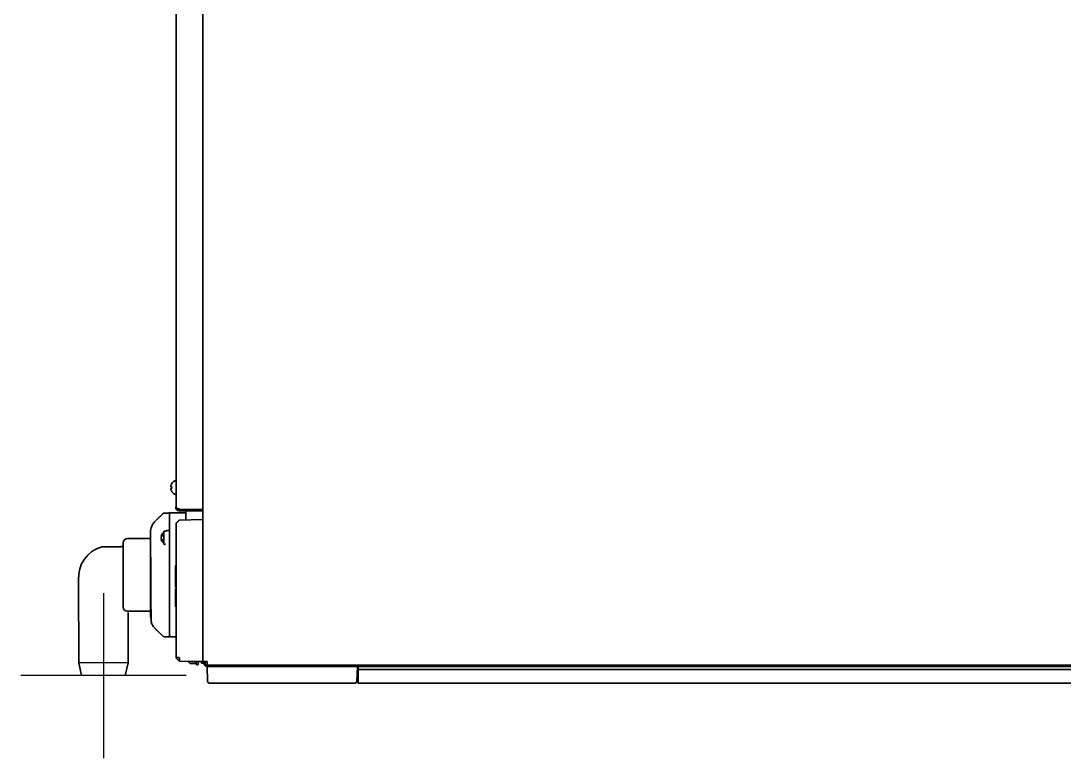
# Model space of a CAD drawing. Header units: inches. Extents: x 786 to 5755, y -850 to 3635.
# Drawn here: x 4492 to 5124, y 1242 to 1689 of the extents above; entities that cross this region are included whole.
import ezdxf

# ---------------------------------------------------------------- set-up
doc = ezdxf.new("R2010")
doc.units = ezdxf.units.IN
doc.layers.add('1', color=7, linetype='Continuous', true_color=0xffffff)

msp = doc.modelspace()

# ---------------------------------------------------------------- linework, layer by layer
at = {"color": 6}
for p, q in [((4541.75, 1342.18), (4541.75, 1242.18)), ((4591.75, 1292.18), (4491.75, 1292.18))]:
    msp.add_line(p, q, dxfattribs=at)
for p, q in [((4556.72, 1299.85), (4526.78, 1299.85)), ((4554.98, 1292.18), (4528.52, 1292.17))]:
    msp.add_line(p, q)
at = {"layer": '1', "color": 7, "linetype": 'Continuous', "lineweight": 35}
for p, q in [((4585.76, 2076.7), (4585.76, 1393.86)), ((4601.96, 2075.32), (4601.96, 1300.68)), ((4584.94, 1410.08), (4585.14, 1410.08)), ((4583.1, 1408.38), (4583.07, 1408.38)), ((4583.07, 1403.78), (4583.1, 1403.78)), ((4583.1, 1403.78), (4583.07, 1403.78)), ((4585.14, 1402.08), (4584.94, 1402.08)), ((4584.94, 1402.08), (4585.14, 1402.08)), ((4591.74, 1390.87), (4582.48, 1390.7)), ((4585.54, 1394.13), (4585.54, 1393.88)), ((4585.55, 1394.1), (4585.54, 1394.13)), ((4585.54, 1394.13), (4585.55, 1394.1)), ((4585.54, 1394.13), (4585.54, 1393.88)), ((4588.07, 1392.88), (4587.34, 1393.22)), ((4587.34, 1393.22), (4588.07, 1392.88)), ((4587.34, 1392.88), (4588.07, 1392.88)), ((4588.07, 1392.88), (4587.34, 1392.88)), ((4588.07, 1392.08), (4587.34, 1392.08)), ((4588.07, 1392.88), (4599.74, 1392.88)), ((4588.07, 1392.88), (4588.07, 1392.08)), ((4588.07, 1392.88), (4599.94, 1392.88)), ((4588.07, 1392.88), (4588.07, 1392.08)), ((4588.07, 1392.08), (4599.74, 1392.08)), ((4588.34, 1392.88), (4588.34, 1392.88)), ((4588.34, 1392.88), (4588.34, 1392.88)), ((4591.74, 1392.88), (4591.74, 1392.88)), ((4591.74, 1386.5), (4591.74, 1392.08)), ((4601.74, 1392.88), (4599.74, 1392.88)), ((4599.74, 1392.08), (4601.74, 1392.08)), ((4599.94, 1392.88), (4601.74, 1392.88)), ((4581.74, 1379.61), (4581.74, 1387.24)), ((4585.74, 1303.17), (4585.74, 1384.18)), ((4601.74, 1386.68), (4587.85, 1386.43)), ((4587.85, 1386.43), (4601.74, 1386.68)), ((4578.34, 1379.52), (4578.34, 1371.82)), ((4578.99, 1379.67), (4578.59, 1379.67)), ((4581.74, 1380.17), (4580.72, 1380.16)), ((4553.74, 1333.68), (4553.74, 1372.68)), ((4570.24, 1375.18), (4556.24, 1375.18)), ((4577.27, 1376.64), (4576.74, 1376.69)), ((4576.77, 1375.76), (4576.74, 1375.76)), ((4576.74, 1375.76), (4576.76, 1375.67)), ((4577.06, 1374.69), (4576.74, 1374.66)), ((4577.37, 1376.74), (4576.81, 1376.79)), ((4576.92, 1376.17), (4576.81, 1376.18)), ((4577.17, 1374.52), (4576.81, 1374.48)), ((4578.59, 1371.67), (4578.99, 1371.67)), ((4581.74, 1357.4), (4581.74, 1371.89)), ((4540.74, 1370.18), (4552.24, 1370.18)), ((4585.44, 1358.93), (4585.74, 1358.93)), ((4581.74, 1316.4), (4581.74, 1357.4)), ((4526.77, 1299.87), (4526.74, 1350.26)), ((4585.41, 1345.83), (4585.74, 1345.83)), ((4585.44, 1344.88), (4585.74, 1344.88)), ((4585.44, 1343.14), (4585.74, 1343.14)), ((4585.44, 1342.35), (4585.74, 1342.35)), ((4585.41, 1337.7), (4585.44, 1337.7)), ((4585.41, 1337.7), (4585.74, 1337.7)), ((4585.44, 1338.03), (4585.74, 1338.03)), ((4585.44, 1334.46), (4585.74, 1334.46)), ((4585.44, 1333.93), (4585.74, 1333.93)), ((4556.24, 1331.18), (4570.24, 1331.18)), ((4556.74, 1330.38), (4556.72, 1299.85)), ((4573.4, 1320.26), (4573.46, 1320.21)), ((4577.61, 1316.27), (4577.61, 1316.27)), ((4582.48, 1315.65), (4585.74, 1315.59)), ((4528.52, 1292.17), (4526.77, 1299.87)), ((4556.72, 1299.85), (4554.97, 1292.14)), ((4587.85, 1300.92), (4601.74, 1300.68)), ((4593.44, 1300.7), (4593.44, 1300.41)), ((4594.27, 1299.48), (4593.52, 1300.23)), ((4593.74, 1300.68), (4600.74, 1300.68)), ((4594.27, 1299.48), (4594.2, 1299.55)), ((4597.82, 1299.48), (4594.27, 1299.48)), ((4599.04, 1298.73), (4598.31, 1298.73)), ((4599.14, 1298.83), (4599.14, 1300.68)), ((4601.74, 1300.68), (4600.74, 1300.68)), ((4601.14, 1299.68), (4601.14, 1300.68)), ((4602.54, 1299.68), (4601.14, 1299.68)), ((4601.74, 1300.68), (4603.54, 1300.68)), ((4602.54, 1299.48), (4602.54, 1300.68)), ((4603.34, 1299.48), (4603.34, 1300.68)), ((4604.64, 1300.68), (4603.54, 1300.68)), ((4604.34, 1298.48), (4604.65, 1298.48)), ((4604.34, 1297.68), (5584.02, 1297.68)), ((4604.54, 1297.68), (4604.86, 1288.64)), ((4604.64, 1294.92), (4604.6, 1295.59)), ((4604.64, 1300.68), (4604.64, 1300.28)), ((4604.64, 1300.28), (4604.64, 1298.48)), ((4604.64, 1298.48), (5584.53, 1298.48)), ((4694.54, 1297.68), (4608.54, 1297.68)), ((4695.23, 1288.64), (4695.54, 1297.68)), ((4696.04, 1297.68), (4696.04, 1295.78)), ((4696.04, 1295.78), (4696.04, 1295.78)), ((4696.04, 1295.78), (5583.96, 1295.78)), ((4696.04, 1295.77), (4696.04, 1295.78)), ((4696.04, 1295.77), (4696.04, 1295.58)), ((4696.04, 1287.83), (4696.04, 1295.58)), ((4605.86, 1287.68), (4608.54, 1287.68)), ((4608.54, 1287.68), (4694.23, 1287.68)), ((4696.04, 1287.83), (4696.04, 1287.62)), ((5494.34, 1287.62), (4696.04, 1287.62))]:
    msp.add_line(p, q, dxfattribs=at)
for centre, radius, start, end in [((4587.16, 1405.88), 4.8, 120.30118, 148.62729), ((4584.94, 1409.68), 0.4, 90, 120.30118), ((4585.14, 1409.68), 0.4, 0, 90), ((4587.16, 1406.28), 4.8, 211.37271, 239.69882), ((4587.16, 1406.28), 4.8, 211.37271, 239.69882), ((4584.94, 1402.48), 0.4, 239.69882, 270), ((4584.94, 1402.48), 0.4, 239.69882, 270), ((4585.14, 1402.48), 0.4, 270, 0), ((4585.14, 1402.48), 0.4, 270, 0), ((4582.49, 1389.95), 0.75, 91, 180), ((4580.34, 1375.67), 3.74, 122.32411, 163.60756), ((4578.59, 1379.39), 0.283, 90, 151.92751), ((4578.99, 1379.39), 0.283, 28.07249, 90), ((4552.24, 1371.68), 1.5, 270, 0), ((4556.24, 1372.68), 2.5, 90, 180), ((4580.34, 1375.67), 3.74, 196.39244, 237.67589), ((4578.59, 1371.96), 0.283, 208.07249, 270), ((4578.99, 1371.96), 0.283, 270, 331.92751), ((4545.9, 1351.67), 19.21, 105.57455, 184.2006), ((4556.24, 1333.68), 2.5, 180, 270), ((4582.49, 1316.4), 0.75, 180, 269), ((4593.74, 1302.68), 2, 247.43953, 270), ((4593.69, 1300.41), 0.25, 180, 225), ((4612.3, 1305.18), 15.56, 201.44992, 203.89213), ((4598.31, 1298.98), 0.25, 203.89213, 270), ((4599.04, 1298.83), 0.1, 270, 0), ((4604.34, 1299.48), 1.8, 180, 270), ((4604.34, 1299.48), 1, 180, 270), ((4696.06, 1287.88), 1, 90, 156.42182), ((4605.86, 1288.68), 1, 182, 270), ((4694.23, 1288.68), 1, 270, 358)]:
    msp.add_arc(centre, radius, start, end, dxfattribs=at)
for centre, major_axis, ratio, start_param, end_param in [((4580.24, 1378.8), (-10, 0), 0.999962, 5.475743, 6.283355), ((4580.36, 1375.9), (3.71, -0.35), 0.627676, 2.529365, 2.902086), ((4580.4, 1376.26), (3.67, -0.36), 0.257668, 2.955348, 3.072213), ((4580.4, 1375.52), (-3.46, -1.27), 0.961631, 5.733637, 5.850503), ((4580.4, 1375.42), (-3.6, -0.81), 0.902278, 5.872372, 5.989237), ((4580.4, 1375.83), (3.46, -1.27), 0.961631, 3.574275, 3.691141), ((4580.4, 1375.12), (-3.67, -0.38), 0.420739, 0.050717, 0.167582), ((4580.36, 1375.45), (-3.71, -0.36), 0.654345, 5.549803, 5.922525), ((4580.36, 1375.49), (-3.7, -0.43), 0.775115, 5.720567, 5.896264), ((4580.36, 1375.86), (3.7, -0.43), 0.775115, 3.528514, 3.901235), ((4580.36, 1375.48), (-3.71, -0.41), 0.752737, 0.215025, 0.587746)]:
    msp.add_ellipse(centre, major_axis=major_axis, ratio=ratio, start_param=start_param, end_param=end_param, dxfattribs=at)
at = {"layer": '1', "color": 7, "linetype": 'Continuous', "lineweight": 35, "extrusion": (0, 0, -1)}
msp.add_ellipse((4612.3, 1300.85), major_axis=(-14.73, 0), ratio=0.5, start_param=6.105911, end_param=6.260123, dxfattribs=at)
at = {"layer": '1', "color": 7, "linetype": 'Continuous', "lineweight": 35}
for points, degree in [([(4582.55, 1406.58), (4582.54, 1406.6), (4582.54, 1406.65), (4582.53, 1406.73), (4582.53, 1406.8), (4582.53, 1406.87), (4582.53, 1406.94), (4582.54, 1407.01), (4582.54, 1407.05), (4582.55, 1407.08)], 3), ([(4582.55, 1405.08), (4582.54, 1405.1), (4582.54, 1405.15), (4582.53, 1405.22), (4582.53, 1405.29), (4582.53, 1405.36), (4582.53, 1405.43), (4582.54, 1405.5), (4582.54, 1405.55), (4582.55, 1405.58)], 3), ([(4582.55, 1405.58), (4582.54, 1405.55), (4582.54, 1405.5), (4582.53, 1405.43), (4582.53, 1405.35), (4582.53, 1405.28), (4582.53, 1405.21), (4582.54, 1405.15), (4582.54, 1405.1), (4582.55, 1405.08)], 3), ([(4582.55, 1407.08), (4582.56, 1407.13), (4582.59, 1407.24), (4582.64, 1407.4), (4582.7, 1407.56), (4582.76, 1407.71), (4582.83, 1407.87), (4582.9, 1408.02), (4582.99, 1408.19), (4583.06, 1408.31), (4583.1, 1408.38)], 3), ([(4582.55, 1405.58), (4582.56, 1405.58), (4582.59, 1405.58), (4582.64, 1405.58), (4582.7, 1405.58), (4582.76, 1405.58), (4582.83, 1405.58), (4582.9, 1405.58), (4582.99, 1405.58), (4583.06, 1405.58), (4583.1, 1405.58)], 3), ([(4582.55, 1405.08), (4582.56, 1405.02), (4582.59, 1404.91), (4582.64, 1404.75), (4582.7, 1404.59), (4582.76, 1404.44), (4582.83, 1404.29), (4582.9, 1404.13), (4582.99, 1403.96), (4583.06, 1403.84), (4583.1, 1403.78)], 3), ([(4583.1, 1405.58), (4583.08, 1405.74), (4583.05, 1406.08), (4583.08, 1406.41), (4583.1, 1406.58)], 3), ([(4577.75, 1390.21), (4575.56, 1388.11), (4573.4, 1386.09)], 2), ([(4581.74, 1390.69), (4578.97, 1390.64)], 1), ([(4585.55, 1393.73), (4585.55, 1393.77), (4585.54, 1393.82), (4585.54, 1393.88)], 3), ([(4585.54, 1393.88), (4585.54, 1393.82), (4585.55, 1393.77), (4585.55, 1393.73)], 3), ([(4587.34, 1392.88), (4587.34, 1392.08)], 1), ([(4587.34, 1392.08), (4587.34, 1392.88)], 1), ([(4573.38, 1386.07), (4573.41, 1386.1), (4573.43, 1386.13), (4573.46, 1386.15)], 3), ([(4585.82, 1384.47), (4587.67, 1386.36)], 1), ([(4570.33, 1375.9), (4570.33, 1373.84)], 1), ([(4585.44, 1343.14), (4585.44, 1343.72), (4585.44, 1344.3), (4585.44, 1344.88)], 3), ([(4585.44, 1342.35), (4585.44, 1342.62), (4585.44, 1342.96), (4585.44, 1343.14)], 3), ([(4585.44, 1338.03), (4585.44, 1339.47), (4585.44, 1340.91), (4585.44, 1342.35)], 3), ([(4585.44, 1337.74), (4585.44, 1337.63), (4585.44, 1337.75), (4585.44, 1338.03)], 3), ([(4585.44, 1334.46), (4585.44, 1335.56), (4585.44, 1336.66), (4585.44, 1337.77)], 3), ([(4585.44, 1333.93), (4585.44, 1333.92), (4585.44, 1334.15), (4585.44, 1334.46)], 3), ([(4570.6, 1326.85), (4570.49, 1326.63), (4570.42, 1326.62)], 2), ([(4573.44, 1320.22), (4575.58, 1318.22), (4577.75, 1316.14)], 2), ([(4578.97, 1315.71), (4581.74, 1315.66)], 1), ([(4585.82, 1303.17), (4587.67, 1303.17)], 1), ([(4587.67, 1300.99), (4585.82, 1302.88)], 1)]:
    msp.add_open_spline(points, degree=degree, dxfattribs=at)
for points, knots in [([(4583.1, 1406.58), (4582.97, 1406.58), (4582.87, 1406.58), (4582.73, 1406.58), (4582.69, 1406.58), (4582.61, 1406.58), (4582.58, 1406.58), (4582.55, 1406.58)], [0, 0, 0, 0, 0.5, 0.5, 0.75, 0.75, 1, 1, 1, 1]), ([(4583.1, 1405.58), (4582.97, 1405.58), (4582.87, 1405.58), (4582.73, 1405.58), (4582.69, 1405.58), (4582.61, 1405.58), (4582.58, 1405.58), (4582.55, 1405.58)], [0, 0, 0, 0, 0.5, 0.5, 0.75, 0.75, 1, 1, 1, 1]), ([(4583.1, 1403.78), (4582.97, 1403.98), (4582.87, 1404.19), (4582.73, 1404.51), (4582.69, 1404.62), (4582.61, 1404.85), (4582.58, 1404.96), (4582.55, 1405.08)], [0, 0, 0, 0, 0.5, 0.5, 0.75, 0.75, 1, 1, 1, 1]), ([(4578.96, 1390.62), (4578.7, 1390.62), (4578.27, 1390.54), (4577.79, 1390.26), (4577.62, 1390.08), (4577.58, 1390.03)], [0, 0, 0, 0, 0.449697, 0.844002, 1, 1, 1, 1]), ([(4581.74, 1380.17), (4581.74, 1383.58), (4581.74, 1388.87), (4581.74, 1390.69), (4581.74, 1390.69)], [0, 0, 0, 0, 0.511643, 1, 1, 1, 1]), ([(4587.34, 1393.22), (4587.23, 1393.25), (4587.12, 1393.29), (4586.9, 1393.36), (4586.79, 1393.4), (4586.59, 1393.48), (4586.49, 1393.51), (4586.3, 1393.59), (4586.21, 1393.62), (4586.04, 1393.7), (4585.97, 1393.73), (4585.83, 1393.81), (4585.78, 1393.84), (4585.68, 1393.92), (4585.64, 1393.96), (4585.58, 1394.03), (4585.56, 1394.07), (4585.55, 1394.1)], [0, 0, 0, 0, 0.125, 0.125, 0.25, 0.25, 0.375, 0.375, 0.5, 0.5, 0.625, 0.625, 0.75, 0.75, 0.875, 0.875, 1, 1, 1, 1]), ([(4585.55, 1394.1), (4585.56, 1394.07), (4585.58, 1394.03), (4585.64, 1393.96), (4585.68, 1393.92), (4585.78, 1393.84), (4585.83, 1393.81), (4585.97, 1393.73), (4586.04, 1393.7), (4586.21, 1393.62), (4586.3, 1393.59), (4586.49, 1393.51), (4586.59, 1393.48), (4586.79, 1393.4), (4586.9, 1393.36), (4587.12, 1393.29), (4587.23, 1393.25), (4587.34, 1393.22)], [0, 0, 0, 0, 0.125, 0.125, 0.25, 0.25, 0.375, 0.375, 0.5, 0.5, 0.625, 0.625, 0.75, 0.75, 0.875, 0.875, 1, 1, 1, 1]), ([(4587.34, 1392.08), (4587.12, 1392.08), (4586.9, 1392.12), (4586.48, 1392.28), (4586.29, 1392.4), (4585.96, 1392.7), (4585.82, 1392.88), (4585.63, 1393.29), (4585.57, 1393.5), (4585.55, 1393.73)], [0, 0, 0, 0, 0.25, 0.25, 0.5, 0.5, 0.75, 0.75, 1, 1, 1, 1]), ([(4585.55, 1393.73), (4585.57, 1393.5), (4585.63, 1393.29), (4585.82, 1392.88), (4585.96, 1392.7), (4586.29, 1392.4), (4586.48, 1392.28), (4586.9, 1392.12), (4587.12, 1392.08), (4587.34, 1392.08)], [0, 0, 0, 0, 0.25, 0.25, 0.5, 0.5, 0.75, 0.75, 1, 1, 1, 1]), ([(4587.34, 1392.88), (4587.28, 1392.88), (4587.22, 1392.88), (4587.1, 1392.9), (4587.04, 1392.92), (4586.92, 1392.97), (4586.87, 1392.99), (4586.76, 1393.06), (4586.71, 1393.1), (4586.62, 1393.18), (4586.58, 1393.23), (4586.5, 1393.33), (4586.47, 1393.38), (4586.43, 1393.47), (4586.41, 1393.51), (4586.4, 1393.54)], [0, 0, 0, 0, 0.151283, 0.151283, 0.302566, 0.302566, 0.453849, 0.453849, 0.605132, 0.605132, 0.756415, 0.756415, 0.907698, 0.907698, 1, 1, 1, 1]), ([(4586.4, 1393.54), (4586.41, 1393.51), (4586.43, 1393.47), (4586.47, 1393.38), (4586.5, 1393.33), (4586.58, 1393.23), (4586.62, 1393.18), (4586.71, 1393.1), (4586.76, 1393.06), (4586.87, 1392.99), (4586.92, 1392.97), (4587.04, 1392.92), (4587.1, 1392.9), (4587.22, 1392.88), (4587.28, 1392.88), (4587.34, 1392.88)], [0, 0, 0, 0, 0.092302, 0.092302, 0.243585, 0.243585, 0.394868, 0.394868, 0.546151, 0.546151, 0.697434, 0.697434, 0.848717, 0.848717, 1, 1, 1, 1]), ([(4585.74, 1384.29), (4585.74, 1384.33), (4585.75, 1384.36), (4585.77, 1384.42), (4585.79, 1384.45), (4585.82, 1384.47)], [0, 0, 0, 0, 0.5, 0.5, 1, 1, 1, 1]), ([(4585.74, 1384.18), (4585.74, 1384.19), (4585.74, 1384.19), (4585.74, 1384.2), (4585.74, 1384.21), (4585.74, 1384.21), (4585.74, 1384.22), (4585.74, 1384.23), (4585.74, 1384.23), (4585.74, 1384.24), (4585.74, 1384.25), (4585.74, 1384.25), (4585.74, 1384.26), (4585.74, 1384.26), (4585.74, 1384.26), (4585.74, 1384.27), (4585.74, 1384.27), (4585.74, 1384.28), (4585.74, 1384.28), (4585.74, 1384.28), (4585.74, 1384.28), (4585.74, 1384.29), (4585.74, 1384.29), (4585.74, 1384.29)], [0, 0, 0, 0, 0.125, 0.125, 0.1875, 0.1875, 0.25, 0.25, 0.375, 0.375, 0.5, 0.5, 0.5625, 0.5625, 0.625, 0.625, 0.75, 0.75, 0.8125, 0.8125, 0.875, 0.875, 1, 1, 1, 1]), ([(4585.74, 1384.18), (4585.74, 1384.19), (4585.75, 1384.19), (4585.77, 1384.19), (4585.79, 1384.19), (4585.82, 1384.18)], [0, 0, 0, 0, 0.5, 0.5, 1, 1, 1, 1]), ([(4587.67, 1386.36), (4587.69, 1386.38), (4587.72, 1386.4), (4587.78, 1386.43), (4587.81, 1386.43), (4587.85, 1386.43)], [0, 0, 0, 0, 0.5, 0.5, 1, 1, 1, 1]), ([(4570.24, 1374.85), (4570.24, 1375.25), (4570.24, 1375.62), (4570.24, 1376.3), (4570.24, 1376.61), (4570.24, 1377.18), (4570.24, 1377.44), (4570.24, 1377.69), (4570.24, 1377.72), (4570.24, 1377.77), (4570.24, 1377.8), (4570.24, 1377.87), (4570.24, 1377.92), (4570.24, 1378.07), (4570.24, 1378.16), (4570.24, 1378.39), (4570.24, 1378.52), (4570.24, 1378.7), (4570.24, 1378.76), (4570.24, 1378.79), (4570.24, 1378.8), (4570.24, 1378.8)], [0, 0, 0, 0, 0.158165, 0.158165, 0.316331, 0.316331, 0.474496, 0.474496, 0.494267, 0.494267, 0.514037, 0.514037, 0.553578, 0.553578, 0.632661, 0.632661, 0.790826, 0.790826, 0.948992, 0.948992, 1, 1, 1, 1]), ([(4577.45, 1377.53), (4577.45, 1377.48), (4577.45, 1377.43), (4577.45, 1377.34), (4577.45, 1377.32), (4577.45, 1377.26), (4577.45, 1377.23), (4577.45, 1377.14), (4577.45, 1377.08), (4577.45, 1376.98), (4577.45, 1376.95), (4577.45, 1376.88), (4577.45, 1376.85), (4577.45, 1376.81)], [0, 0, 0, 0, 0.25, 0.25, 0.375, 0.375, 0.5, 0.5, 0.75, 0.75, 0.875, 0.875, 1, 1, 1, 1]), ([(4580.72, 1380.16), (4580.62, 1380.16), (4580.52, 1380.15), (4580.38, 1380.13), (4580.33, 1380.13), (4580.26, 1380.11), (4580.24, 1380.11), (4580.2, 1380.1), (4580.17, 1380.09), (4580.06, 1380.06), (4579.98, 1380.03), (4579.88, 1379.98), (4579.86, 1379.98), (4579.82, 1379.96), (4579.8, 1379.95), (4579.74, 1379.92), (4579.71, 1379.9), (4579.61, 1379.83), (4579.54, 1379.78), (4579.48, 1379.72), (4579.46, 1379.7), (4579.44, 1379.67), (4579.43, 1379.66), (4579.39, 1379.62), (4579.35, 1379.56), (4579.32, 1379.5), (4579.3, 1379.46), (4579.29, 1379.44), (4579.28, 1379.41), (4579.28, 1379.4), (4579.27, 1379.39), (4579.25, 1379.32), (4579.24, 1379.26), (4579.24, 1379.2)], [0, 0, 0, 0, 0.125, 0.125, 0.1875, 0.1875, 0.21875, 0.21875, 0.25, 0.25, 0.375, 0.375, 0.40625, 0.40625, 0.4375, 0.4375, 0.5, 0.5, 0.625, 0.625, 0.65625, 0.65625, 0.6875, 0.6875, 0.75, 0.8125, 0.8125, 0.84375, 0.859375, 0.859375, 0.875, 0.875, 1, 1, 1, 1]), ([(4581.74, 1315.66), (4581.74, 1315.66), (4581.74, 1315.71), (4581.74, 1317.89), (4581.74, 1326.45), (4581.74, 1339.09), (4581.74, 1353.87), (4581.74, 1368.54), (4581.74, 1376.76), (4581.74, 1380.17)], [0, 0, 0, 0, 0.007528, 0.17294, 0.338352, 0.503764, 0.669176, 0.834588, 1, 1, 1, 1]), ([(4570.24, 1327.56), (4570.24, 1327.57), (4570.24, 1327.62), (4570.24, 1327.9), (4570.24, 1328.69), (4570.24, 1329.88), (4570.24, 1331.53), (4570.24, 1333.66), (4570.24, 1336.18), (4570.24, 1338.95), (4570.24, 1341.8), (4570.24, 1344.66), (4570.24, 1347.55), (4570.24, 1350.54), (4570.24, 1353.74), (4570.24, 1357.13), (4570.24, 1360.55), (4570.24, 1363.9), (4570.24, 1367.11), (4570.24, 1370.07), (4570.24, 1372.7), (4570.24, 1374.18), (4570.24, 1374.85)], [0, 0, 0, 0, 0.009075, 0.061229, 0.113383, 0.165537, 0.217691, 0.269845, 0.321999, 0.374153, 0.426307, 0.478461, 0.530615, 0.582769, 0.634922, 0.687076, 0.73923, 0.791384, 0.843538, 0.895692, 0.947846, 1, 1, 1, 1]), ([(4570.33, 1368.82), (4570.32, 1369.21), (4570.31, 1369.6), (4570.3, 1370.39), (4570.3, 1370.79), (4570.3, 1371.59), (4570.3, 1371.99), (4570.31, 1372.8), (4570.32, 1373.21), (4570.33, 1373.61)], [0, 0, 0, 0, 0.25, 0.25, 0.5, 0.5, 0.75, 0.75, 1, 1, 1, 1]), ([(4577.45, 1374.19), (4577.45, 1374.16), (4577.45, 1374.13), (4577.45, 1374.07), (4577.45, 1374.04), (4577.45, 1373.99), (4577.45, 1373.96), (4577.45, 1373.91), (4577.45, 1373.88), (4577.45, 1373.81), (4577.45, 1373.76), (4577.45, 1373.69), (4577.45, 1373.67), (4577.45, 1373.63), (4577.45, 1373.61), (4577.45, 1373.59)], [0, 0, 0, 0, 0.125, 0.125, 0.25, 0.25, 0.375, 0.375, 0.5, 0.5, 0.75, 0.75, 0.875, 0.875, 1, 1, 1, 1]), ([(4570.34, 1368.49), (4570.34, 1368.12), (4570.34, 1366.57), (4570.35, 1363.45), (4570.36, 1359.2), (4570.38, 1354.73), (4570.4, 1350.2), (4570.42, 1345.75), (4570.45, 1341.48), (4570.48, 1337.46), (4570.53, 1333.75), (4570.58, 1330.43), (4570.64, 1327.6), (4570.71, 1325.43), (4570.78, 1324.32), (4570.83, 1324.15), (4570.85, 1324.15)], [0, 0, 0, 0, 0.021638, 0.089872, 0.159391, 0.229996, 0.30164, 0.374687, 0.449704, 0.526948, 0.606357, 0.6878, 0.771201, 0.856664, 0.944719, 1, 1, 1, 1]), ([(4585.44, 1345.83), (4585.44, 1345.83), (4585.44, 1345.83), (4585.44, 1345.83), (4585.44, 1347.94), (4585.44, 1351.2), (4585.44, 1353.37), (4585.44, 1355.95), (4585.44, 1358.93)], [0, 0, 0, 0, 0.000013, 0.000013, 0.500007, 0.500007, 0.500007, 1, 1, 1, 1]), ([(4570.6, 1324.91), (4570.79, 1324.21), (4571.32, 1322.89), (4572.32, 1321.33), (4573.11, 1320.57), (4573.41, 1320.32)], [0, 0, 0, 0, 0.391217, 0.78582, 1, 1, 1, 1]), ([(4577.58, 1316.33), (4577.65, 1316.24), (4577.89, 1316.02), (4578.4, 1315.76), (4578.8, 1315.74), (4578.97, 1315.75)], [0, 0, 0, 0, 0.241854, 0.697611, 1, 1, 1, 1]), ([(4585.74, 1303.06), (4585.74, 1303.06), (4585.74, 1303.06), (4585.74, 1303.07), (4585.74, 1303.07), (4585.74, 1303.07), (4585.74, 1303.07), (4585.74, 1303.08), (4585.74, 1303.08), (4585.74, 1303.09), (4585.74, 1303.1), (4585.74, 1303.1), (4585.74, 1303.11), (4585.74, 1303.11), (4585.74, 1303.11), (4585.74, 1303.12), (4585.74, 1303.13), (4585.74, 1303.14), (4585.74, 1303.14), (4585.74, 1303.15), (4585.74, 1303.15), (4585.74, 1303.16), (4585.74, 1303.16), (4585.74, 1303.17)], [0, 0, 0, 0, 0.125, 0.125, 0.1875, 0.1875, 0.25, 0.25, 0.375, 0.375, 0.5, 0.5, 0.5625, 0.5625, 0.625, 0.625, 0.75, 0.75, 0.8125, 0.8125, 0.875, 0.875, 1, 1, 1, 1]), ([(4585.82, 1303.17), (4585.81, 1303.17), (4585.8, 1303.17), (4585.79, 1303.16), (4585.79, 1303.16), (4585.78, 1303.16), (4585.77, 1303.16), (4585.75, 1303.16), (4585.74, 1303.17), (4585.74, 1303.17)], [0, 0, 0, 0, 0.125, 0.125, 0.25, 0.25, 0.5, 0.5, 1, 1, 1, 1]), ([(4585.82, 1302.88), (4585.79, 1302.91), (4585.77, 1302.93), (4585.75, 1302.99), (4585.74, 1303.03), (4585.74, 1303.06)], [0, 0, 0, 0, 0.5, 0.5, 1, 1, 1, 1]), ([(4587.85, 1303.17), (4587.85, 1303.13), (4587.85, 1303.09), (4587.85, 1303.02), (4587.85, 1302.98), (4587.85, 1302.91), (4587.85, 1302.87), (4587.85, 1302.8), (4587.85, 1302.76), (4587.85, 1302.71), (4587.84, 1302.69), (4587.84, 1302.66), (4587.84, 1302.64), (4587.84, 1302.58), (4587.84, 1302.55), (4587.84, 1302.48), (4587.84, 1302.44), (4587.84, 1302.37), (4587.84, 1302.34), (4587.84, 1302.24), (4587.84, 1302.17), (4587.84, 1302.04), (4587.84, 1301.98), (4587.84, 1301.86), (4587.84, 1301.8), (4587.84, 1301.71), (4587.84, 1301.69), (4587.84, 1301.64), (4587.84, 1301.63), (4587.84, 1301.6), (4587.84, 1301.59), (4587.85, 1301.52), (4587.85, 1301.48), (4587.85, 1301.38), (4587.85, 1301.34), (4587.85, 1301.26), (4587.85, 1301.22), (4587.85, 1301.17), (4587.85, 1301.15), (4587.84, 1301.12), (4587.84, 1301.1), (4587.84, 1301.08), (4587.84, 1301.06), (4587.84, 1301.04), (4587.84, 1301.04), (4587.84, 1301.03), (4587.84, 1301.02), (4587.84, 1301.01), (4587.84, 1301.01), (4587.84, 1301), (4587.84, 1300.99), (4587.84, 1300.98), (4587.84, 1300.97), (4587.84, 1300.95), (4587.84, 1300.94), (4587.85, 1300.92), (4587.85, 1300.92), (4587.85, 1300.92)], [0, 0, 0, 0, 0.0313, 0.0313, 0.062599, 0.062599, 0.093899, 0.093899, 0.125199, 0.125199, 0.140849, 0.140849, 0.156499, 0.156499, 0.187798, 0.187798, 0.219098, 0.219098, 0.250398, 0.250398, 0.312997, 0.312997, 0.375596, 0.375596, 0.438196, 0.438196, 0.469496, 0.469496, 0.485145, 0.485145, 0.500795, 0.500795, 0.563395, 0.563395, 0.625994, 0.625994, 0.688593, 0.688593, 0.719893, 0.719893, 0.751193, 0.751193, 0.782493, 0.782493, 0.798142, 0.798142, 0.813792, 0.813792, 0.829442, 0.829442, 0.845092, 0.845092, 0.876392, 0.876392, 0.938991, 0.938991, 1, 1, 1, 1]), ([(4587.85, 1300.92), (4587.81, 1300.92), (4587.78, 1300.93), (4587.72, 1300.95), (4587.69, 1300.97), (4587.67, 1300.99)], [0, 0, 0, 0, 0.5, 0.5, 1, 1, 1, 1])]:
    msp.add_open_spline(points, degree=3, knots=knots, dxfattribs=at)
msp.add_rational_spline([(4570.32, 1375.9), (4570.27, 1375.55), (4570.24, 1375.2), (4570.24, 1374.85)], [1.04679199087, 1.05656411931, 1.06786687018, 1.08070024348], degree=3, dxfattribs=at)

doc.saveas('drawing.dxf')
